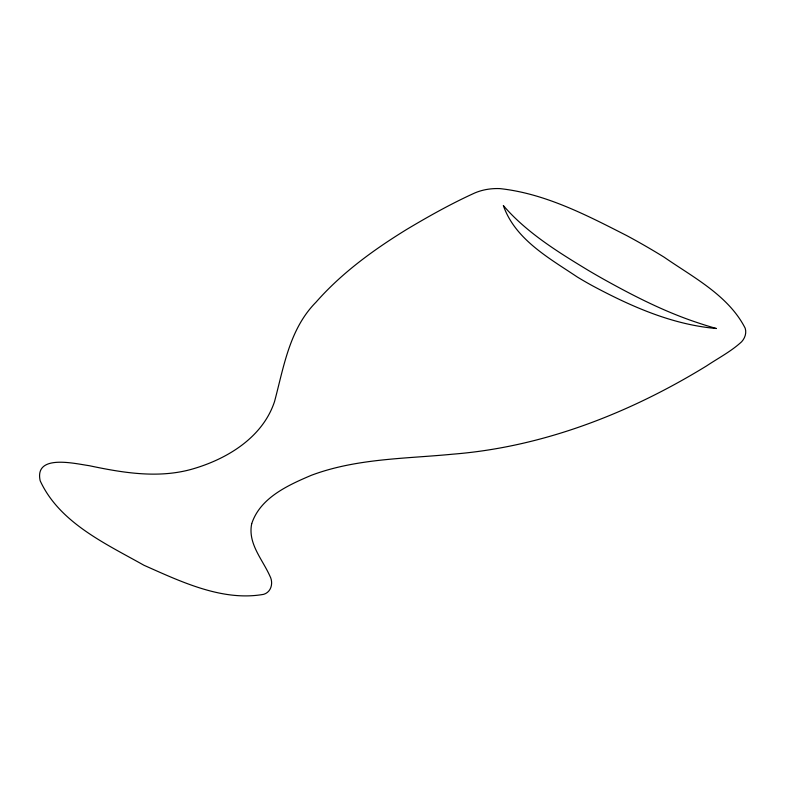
<?xml version="1.0" encoding="UTF-8"?>
<svg xmlns="http://www.w3.org/2000/svg" width="785" height="785" viewBox="0 0 785 785"><rect width="100%" height="100%" fill="white"/><g stroke="black" fill="none" stroke-linecap="round" stroke-linejoin="round"><path stroke-width="1.18" d="M251.691 523.772C247.638 543.456 262.357 559.185 269.834 575.905C273.504 582.529 271.561 591.959 263.721 594.323C222.508 601.722 180.786 581.577 143.959 565.269C105.69 543.681 59.503 522.839 40.182 480.783C34.108 453.553 75.37 463.778 89.097 465.662C122.381 472.698 157.314 478.585 190.824 469.489C226.051 459.676 262.504 438.069 274.544 401.527C283.846 366.772 289.469 328.954 316.031 302.166C341.74 272.895 373.601 249.797 406.62 229.475C428.777 216.228 451.375 203.58 474.905 192.914C482.755 189.587 491.371 188.263 499.859 188.606C545.241 193.493 586.768 215.237 626.862 235.667A759.154 438.295 0 0 1 664.149 257.195C693.243 277.37 728.519 295.484 745.181 328.209C746.741 332.987 744.955 338.149 741.658 341.74C731.208 351.405 718.354 358.048 706.569 365.918C629.756 413.077 543.249 446.999 452.857 454.172C405.443 458.793 356.498 458.342 311.311 475.308C288.007 485.238 260.139 497.749 251.691 523.772M716.322 328.503C672.274 324.676 631.189 306.493 592.636 285.858A401.547 231.83 0 0 1 577.211 276.948C549.009 258.02 515.146 239.464 503.342 205.542A310.88 179.49 0 0 0 513.93 216.886C535.861 238.355 562.188 254.536 588.289 270.364A793.704 458.244 0 0 0 604.048 279.46C633.799 296.024 664.306 311.586 696.668 322.39A310.88 179.49 0 0 0 716.322 328.503"/></g></svg>
